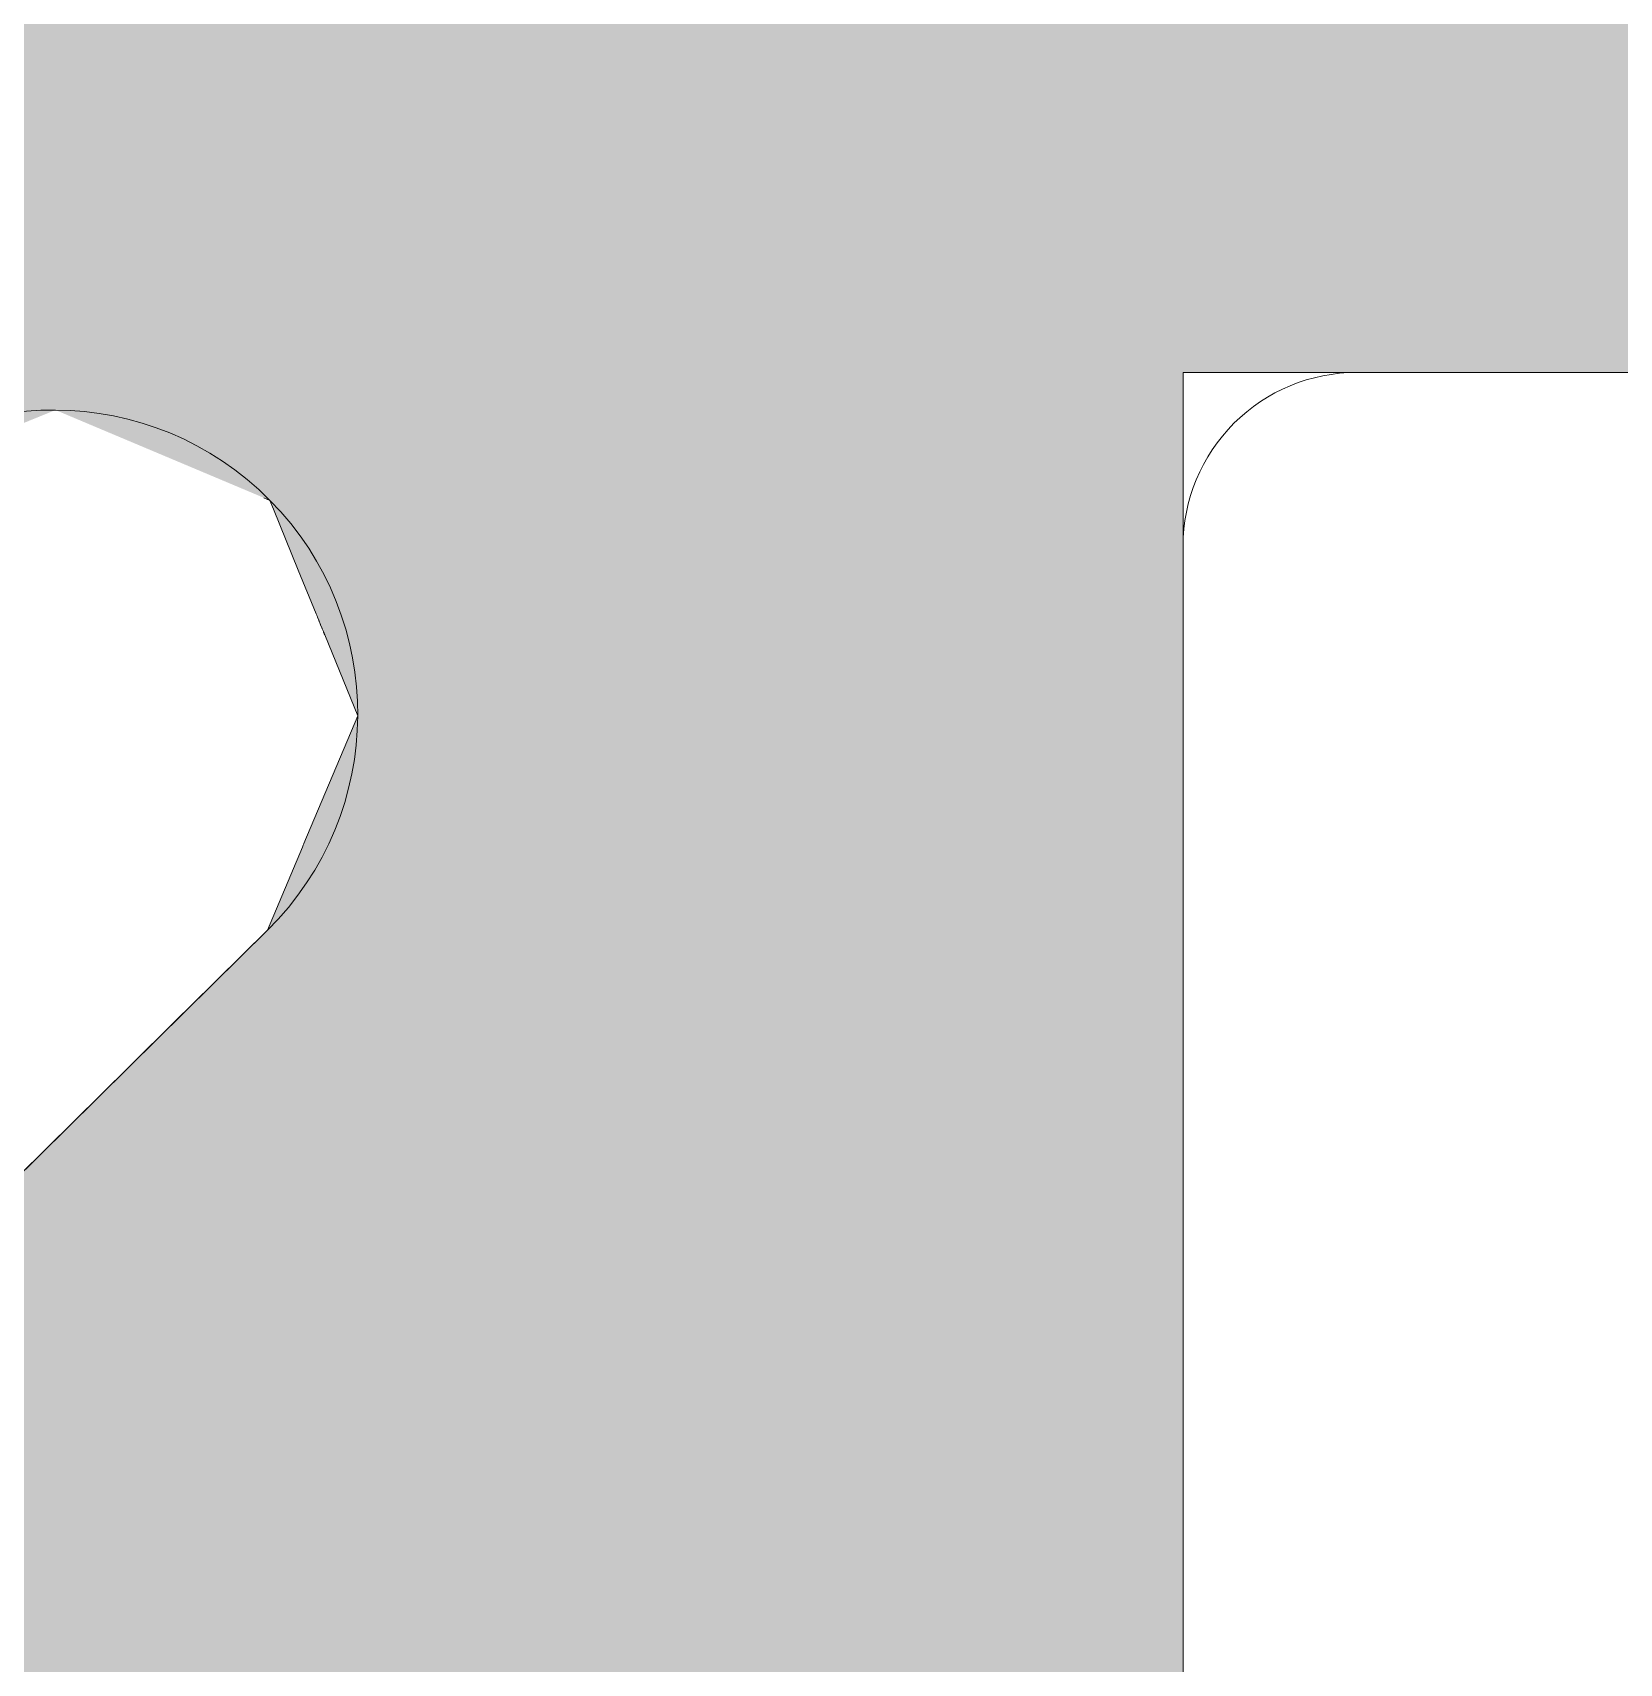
# Paper-space layout '1' of a CAD drawing. Header units: millimetres. Extents: x 1 to 31501, y 3 to 22278.
# Drawn here: x 16452.8 to 16510.8, y 2194.2 to 2253.8 of the extents above; entities that cross this region are included whole.
import ezdxf

# ---------------------------------------------------------------- set-up
doc = ezdxf.new("R2010")
doc.units = ezdxf.units.MM
doc.header["$MEASUREMENT"] = 0
doc.layers.add('NKB-LOGO', color=1, linetype='Continuous', lineweight=13)
doc.layers.add('NKB-SIGN', color=1, linetype='Continuous', lineweight=18)

# ---------------------------------------------------------------- blocks, each defined once
blk = doc.blocks.new('*U5')
at = {"layer": 'NKB-LOGO', "color": 1, "linetype": 'Continuous'}
for p, q in [((207.093, 190.399), (259.758, 190.399)), ((207.093, 190.399), (207.093, 190.12)), ((207.093, 190.12), (207.093, 189.966)), ((207.093, 189.966), (207.093, 188.956)), ((196.512, 188.956), (196.582, 188.926)), ((196.582, 188.926), (196.624, 188.825)), ((207.093, 188.956), (207.093, 188.926)), ((207.093, 188.926), (207.093, 188.825)), ((196.624, 188.825), (196.909, 188.124)), ((207.093, 188.825), (207.093, 188.124)), ((196.909, 188.124), (197.115, 187.619)), ((207.093, 188.124), (207.093, 187.619)), ((197.115, 187.619), (197.115, 187.619)), ((197.115, 187.619), (197.115, 187.619)), ((197.115, 187.619), (197.115, 187.619)), ((197.115, 187.619), (197.115, 187.619)), ((197.115, 187.619), (197.115, 187.618)), ((197.115, 187.618), (197.115, 187.618)), ((197.115, 187.618), (197.115, 187.618)), ((197.115, 187.618), (197.115, 187.618)), ((197.115, 187.618), (197.115, 187.618)), ((197.115, 187.618), (197.115, 187.618)), ((197.115, 187.618), (197.115, 187.618)), ((197.115, 187.618), (197.115, 187.618)), ((197.115, 187.618), (197.115, 187.618)), ((197.115, 187.618), (197.115, 187.618)), ((197.115, 187.618), (197.121, 187.603)), ((197.121, 187.603), (197.121, 187.603)), ((197.121, 187.603), (197.121, 187.603)), ((197.121, 187.603), (197.121, 187.603)), ((197.121, 187.603), (197.121, 187.603)), ((197.121, 187.603), (197.121, 187.602)), ((197.121, 187.602), (197.121, 187.602)), ((197.121, 187.602), (197.122, 187.602)), ((197.122, 187.602), (197.122, 187.601)), ((197.122, 187.601), (197.122, 187.601)), ((197.122, 187.601), (197.122, 187.601)), ((197.122, 187.601), (197.122, 187.6)), ((197.122, 187.6), (197.122, 187.6)), ((197.122, 187.6), (197.123, 187.599)), ((197.123, 187.599), (197.123, 187.599)), ((197.123, 187.599), (197.123, 187.599)), ((197.123, 187.599), (197.123, 187.599)), ((197.123, 187.599), (197.123, 187.599)), ((197.123, 187.599), (197.123, 187.599)), ((197.123, 187.599), (197.123, 187.599)), ((197.123, 187.599), (197.128, 187.587)), ((197.128, 187.587), (197.128, 187.586)), ((197.128, 187.586), (197.128, 187.585)), ((197.128, 187.585), (197.129, 187.585)), ((197.129, 187.585), (197.129, 187.584)), ((197.129, 187.584), (197.129, 187.584)), ((197.129, 187.584), (197.129, 187.584)), ((197.129, 187.584), (197.129, 187.584)), ((197.129, 187.584), (197.129, 187.584)), ((197.129, 187.584), (197.129, 187.584)), ((197.129, 187.584), (197.129, 187.584)), ((197.129, 187.584), (197.129, 187.583)), ((197.129, 187.583), (197.129, 187.583)), ((197.129, 187.583), (197.129, 187.583)), ((197.129, 187.583), (197.129, 187.583)), ((197.129, 187.583), (197.129, 187.583)), ((197.129, 187.583), (197.129, 187.583)), ((197.129, 187.583), (197.129, 187.583)), ((197.129, 187.583), (197.129, 187.583)), ((197.129, 187.583), (197.129, 187.583)), ((197.129, 187.583), (197.129, 187.583)), ((197.129, 187.583), (197.13, 187.582)), ((197.13, 187.582), (197.13, 187.582)), ((197.13, 187.582), (197.13, 187.582)), ((197.13, 187.582), (197.13, 187.582)), ((197.13, 187.582), (197.13, 187.581)), ((197.13, 187.581), (197.13, 187.581)), ((197.13, 187.581), (197.13, 187.581)), ((197.13, 187.581), (197.13, 187.58)), ((197.13, 187.58), (197.131, 187.58)), ((197.131, 187.58), (197.145, 187.545)), ((207.093, 187.619), (207.093, 187.619)), ((207.093, 187.619), (207.093, 187.619)), ((207.093, 187.619), (207.093, 187.619)), ((207.093, 187.619), (207.093, 187.619)), ((207.093, 187.619), (207.093, 187.618)), ((207.093, 187.618), (207.093, 187.618)), ((207.093, 187.618), (207.093, 187.618)), ((207.093, 187.618), (207.093, 187.618)), ((207.093, 187.618), (207.093, 187.618)), ((207.093, 187.618), (207.093, 187.618)), ((207.093, 187.618), (207.093, 187.618)), ((207.093, 187.618), (207.093, 187.618)), ((207.093, 187.618), (207.093, 187.618)), ((207.093, 187.618), (207.093, 187.618)), ((207.093, 187.618), (207.093, 187.603)), ((207.093, 187.603), (207.093, 187.603)), ((207.093, 187.603), (207.093, 187.603)), ((207.093, 187.603), (207.093, 187.603)), ((207.093, 187.603), (207.093, 187.603)), ((207.093, 187.603), (207.093, 187.602)), ((207.093, 187.602), (207.093, 187.602)), ((207.093, 187.602), (207.093, 187.602)), ((207.093, 187.602), (207.093, 187.601)), ((207.093, 187.601), (207.093, 187.601)), ((207.093, 187.601), (207.093, 187.601)), ((207.093, 187.601), (207.093, 187.6)), ((207.093, 187.6), (207.093, 187.6)), ((207.093, 187.6), (207.093, 187.599)), ((207.093, 187.599), (207.093, 187.599)), ((207.093, 187.599), (207.093, 187.599)), ((207.093, 187.599), (207.093, 187.599)), ((207.093, 187.599), (207.093, 187.599)), ((207.093, 187.599), (207.093, 187.599)), ((207.093, 187.599), (207.093, 187.599)), ((207.093, 187.599), (207.093, 187.587)), ((207.093, 187.587), (207.093, 187.586)), ((207.093, 187.586), (207.093, 187.585)), ((207.093, 187.585), (207.093, 187.585)), ((207.093, 187.585), (207.093, 187.584)), ((207.093, 187.584), (207.093, 187.584)), ((207.093, 187.584), (207.093, 187.584)), ((207.093, 187.584), (207.093, 187.584)), ((207.093, 187.584), (207.093, 187.584)), ((207.093, 187.584), (207.093, 187.584)), ((207.093, 187.584), (207.093, 187.584)), ((207.093, 187.584), (207.093, 187.583)), ((207.093, 187.583), (207.093, 187.583)), ((207.093, 187.583), (207.093, 187.583)), ((207.093, 187.583), (207.093, 187.583)), ((207.093, 187.583), (207.093, 187.583)), ((207.093, 187.583), (207.093, 187.583)), ((207.093, 187.583), (207.093, 187.583)), ((207.093, 187.583), (207.093, 187.583)), ((207.093, 187.583), (207.093, 187.583)), ((207.093, 187.583), (207.093, 187.583)), ((207.093, 187.583), (207.093, 187.582)), ((207.093, 187.582), (207.093, 187.582)), ((207.093, 187.582), (207.093, 187.582)), ((207.093, 187.582), (207.093, 187.582)), ((207.093, 187.582), (207.093, 187.581)), ((207.093, 187.581), (207.093, 187.581)), ((207.093, 187.581), (207.093, 187.581)), ((207.093, 187.581), (207.093, 187.58)), ((207.093, 187.58), (207.093, 187.58)), ((207.093, 187.58), (207.093, 187.545)), ((197.145, 187.545), (197.145, 187.545)), ((197.145, 187.545), (197.145, 187.545)), ((197.145, 187.545), (197.145, 187.545)), ((197.145, 187.545), (197.145, 187.544)), ((197.145, 187.544), (197.145, 187.544)), ((197.145, 187.544), (197.145, 187.544)), ((197.145, 187.544), (197.146, 187.542)), ((197.146, 187.542), (197.146, 187.542)), ((197.146, 187.542), (197.146, 187.541)), ((197.146, 187.541), (197.147, 187.54)), ((197.147, 187.54), (197.147, 187.539)), ((197.147, 187.539), (197.147, 187.538)), ((197.147, 187.538), (197.148, 187.537)), ((197.148, 187.537), (197.148, 187.536)), ((197.148, 187.536), (197.148, 187.536)), ((197.148, 187.536), (197.148, 187.536)), ((197.148, 187.536), (197.148, 187.536)), ((197.148, 187.536), (197.149, 187.535)), ((197.149, 187.535), (197.149, 187.534)), ((197.149, 187.534), (197.162, 187.504)), ((197.162, 187.504), (197.162, 187.502)), ((197.162, 187.502), (197.163, 187.501)), ((197.163, 187.501), (197.163, 187.501)), ((197.163, 187.501), (197.163, 187.501)), ((197.163, 187.501), (197.163, 187.5)), ((197.163, 187.5), (197.163, 187.499)), ((197.163, 187.499), (197.163, 187.499)), ((197.163, 187.499), (197.163, 187.499)), ((197.163, 187.499), (197.164, 187.498)), ((197.164, 187.498), (197.164, 187.498)), ((197.164, 187.498), (197.164, 187.498)), ((197.164, 187.498), (197.164, 187.498)), ((197.164, 187.498), (197.164, 187.498)), ((197.164, 187.498), (197.164, 187.498)), ((197.164, 187.498), (197.164, 187.498)), ((197.164, 187.498), (197.164, 187.497)), ((197.164, 187.497), (197.164, 187.497)), ((197.164, 187.497), (197.164, 187.497)), ((197.164, 187.497), (197.164, 187.497)), ((197.164, 187.497), (197.164, 187.497)), ((197.164, 187.497), (197.164, 187.497)), ((197.164, 187.497), (197.164, 187.497)), ((197.164, 187.497), (197.165, 187.496)), ((197.165, 187.496), (197.165, 187.496)), ((197.165, 187.496), (197.165, 187.495)), ((197.165, 187.495), (197.165, 187.495)), ((197.165, 187.495), (197.165, 187.495)), ((197.165, 187.495), (197.165, 187.495)), ((197.165, 187.495), (197.166, 187.493)), ((197.166, 187.493), (197.18, 187.46)), ((197.18, 187.46), (197.18, 187.459)), ((197.18, 187.459), (197.18, 187.459)), ((197.18, 187.459), (197.18, 187.459)), ((197.18, 187.459), (197.18, 187.459)), ((197.18, 187.459), (197.18, 187.459)), ((197.18, 187.459), (197.18, 187.458)), ((197.18, 187.458), (197.181, 187.457)), ((197.181, 187.457), (197.181, 187.456)), ((197.181, 187.456), (197.181, 187.456)), ((197.181, 187.456), (197.182, 187.454)), ((197.182, 187.454), (197.182, 187.453)), ((197.182, 187.453), (197.182, 187.453)), ((197.182, 187.453), (197.183, 187.451)), ((197.183, 187.451), (197.183, 187.451)), ((197.183, 187.451), (197.183, 187.451)), ((197.183, 187.451), (197.183, 187.451)), ((197.183, 187.451), (197.183, 187.45)), ((197.183, 187.45), (197.184, 187.449)), ((197.184, 187.449), (197.184, 187.448)), ((197.184, 187.448), (197.197, 187.417)), ((197.197, 187.417), (197.197, 187.416)), ((197.197, 187.416), (197.197, 187.415)), ((197.197, 187.415), (197.198, 187.415)), ((197.198, 187.415), (197.198, 187.415)), ((197.198, 187.415), (197.198, 187.414)), ((197.198, 187.414), (197.198, 187.414)), ((197.198, 187.414), (197.198, 187.414)), ((197.198, 187.414), (197.198, 187.414)), ((197.198, 187.414), (197.199, 187.413)), ((197.199, 187.413), (197.199, 187.413)), ((197.199, 187.413), (197.199, 187.413)), ((197.199, 187.413), (197.199, 187.412)), ((197.199, 187.412), (197.199, 187.412)), ((197.199, 187.412), (197.199, 187.412)), ((197.199, 187.412), (197.199, 187.412)), ((197.199, 187.412), (197.199, 187.412)), ((197.199, 187.412), (197.199, 187.412)), ((197.199, 187.412), (197.199, 187.412)), ((197.199, 187.412), (197.199, 187.412)), ((197.199, 187.412), (197.199, 187.412)), ((197.199, 187.412), (197.199, 187.412)), ((197.199, 187.412), (197.199, 187.412)), ((197.199, 187.412), (197.199, 187.411)), ((197.199, 187.411), (197.199, 187.411)), ((197.199, 187.411), (197.199, 187.411)), ((197.199, 187.411), (197.199, 187.411)), ((197.199, 187.411), (197.199, 187.411)), ((197.199, 187.411), (197.199, 187.411)), ((197.199, 187.411), (197.2, 187.409)), ((197.2, 187.409), (197.205, 187.396)), ((197.205, 187.396), (197.205, 187.396)), ((197.205, 187.396), (197.205, 187.396)), ((197.205, 187.396), (197.205, 187.396)), ((197.205, 187.396), (197.205, 187.396)), ((197.205, 187.396), (197.205, 187.396)), ((197.205, 187.396), (197.206, 187.396)), ((197.206, 187.396), (197.206, 187.395)), ((197.206, 187.395), (197.206, 187.395)), ((197.206, 187.395), (197.206, 187.395)), ((197.206, 187.395), (197.206, 187.394)), ((197.206, 187.394), (197.206, 187.394)), ((197.206, 187.394), (197.206, 187.393)), ((197.206, 187.393), (197.207, 187.393)), ((197.207, 187.393), (197.207, 187.393)), ((197.207, 187.393), (197.207, 187.393)), ((197.207, 187.393), (197.207, 187.393)), ((197.207, 187.393), (197.207, 187.392)), ((197.207, 187.392), (197.207, 187.391)), ((197.207, 187.391), (197.208, 187.39)), ((197.208, 187.39), (197.213, 187.377)), ((207.093, 187.545), (207.093, 187.545)), ((207.093, 187.545), (207.093, 187.545)), ((207.093, 187.545), (207.093, 187.545)), ((207.093, 187.545), (207.093, 187.544)), ((207.093, 187.544), (207.093, 187.544)), ((207.093, 187.544), (207.093, 187.544)), ((207.093, 187.544), (207.093, 187.542)), ((207.093, 187.542), (207.093, 187.542)), ((207.093, 187.542), (207.093, 187.541)), ((207.093, 187.541), (207.093, 187.54)), ((207.093, 187.54), (207.093, 187.539)), ((207.093, 187.539), (207.093, 187.538)), ((207.093, 187.538), (207.093, 187.537)), ((207.093, 187.537), (207.093, 187.536)), ((207.093, 187.536), (207.093, 187.536)), ((207.093, 187.536), (207.093, 187.536)), ((207.093, 187.536), (207.093, 187.536)), ((207.093, 187.536), (207.093, 187.535)), ((207.093, 187.535), (207.093, 187.534)), ((207.093, 187.534), (207.093, 187.504)), ((207.093, 187.504), (207.093, 187.502)), ((207.093, 187.502), (207.093, 187.501)), ((207.093, 187.501), (207.093, 187.501)), ((207.093, 187.501), (207.093, 187.501)), ((207.093, 187.501), (207.093, 187.5)), ((207.093, 187.5), (207.093, 187.499)), ((207.093, 187.499), (207.093, 187.499)), ((207.093, 187.499), (207.093, 187.499)), ((207.093, 187.499), (207.093, 187.498)), ((207.093, 187.498), (207.093, 187.498)), ((207.093, 187.498), (207.093, 187.498)), ((207.093, 187.498), (207.093, 187.498)), ((207.093, 187.498), (207.093, 187.498)), ((207.093, 187.498), (207.093, 187.498)), ((207.093, 187.498), (207.093, 187.498)), ((207.093, 187.498), (207.093, 187.497)), ((207.093, 187.497), (207.093, 187.497)), ((207.093, 187.497), (207.093, 187.497)), ((207.093, 187.497), (207.093, 187.497)), ((207.093, 187.497), (207.093, 187.497)), ((207.093, 187.497), (207.093, 187.497)), ((207.093, 187.497), (207.093, 187.497)), ((207.093, 187.497), (207.093, 187.496)), ((207.093, 187.496), (207.093, 187.496)), ((207.093, 187.496), (207.093, 187.495)), ((207.093, 187.495), (207.093, 187.495)), ((207.093, 187.495), (207.093, 187.495)), ((207.093, 187.495), (207.093, 187.495)), ((207.093, 187.495), (207.093, 187.493)), ((207.093, 187.493), (207.093, 187.46)), ((207.093, 187.46), (207.093, 187.459)), ((207.093, 187.459), (207.093, 187.459)), ((207.093, 187.459), (207.093, 187.459)), ((207.093, 187.459), (207.093, 187.459)), ((207.093, 187.459), (207.093, 187.459)), ((207.093, 187.459), (207.093, 187.458)), ((207.093, 187.458), (207.093, 187.457)), ((207.093, 187.457), (207.093, 187.456)), ((207.093, 187.456), (207.093, 187.456)), ((207.093, 187.456), (207.093, 187.454)), ((207.093, 187.454), (207.093, 187.453)), ((207.093, 187.453), (207.093, 187.453)), ((207.093, 187.453), (207.093, 187.451)), ((207.093, 187.451), (207.093, 187.451)), ((207.093, 187.451), (207.093, 187.451)), ((207.093, 187.451), (207.093, 187.451)), ((207.093, 187.451), (207.093, 187.45)), ((207.093, 187.45), (207.093, 187.449)), ((207.093, 187.449), (207.093, 187.448)), ((207.093, 187.448), (207.093, 187.417)), ((207.093, 187.417), (207.093, 187.416)), ((207.093, 187.416), (207.093, 187.415)), ((207.093, 187.415), (207.093, 187.415)), ((207.093, 187.415), (207.093, 187.415)), ((207.093, 187.415), (207.093, 187.414)), ((207.093, 187.414), (207.093, 187.414)), ((207.093, 187.414), (207.093, 187.414)), ((207.093, 187.414), (207.093, 187.414)), ((207.093, 187.414), (207.093, 187.413)), ((207.093, 187.413), (207.093, 187.413)), ((207.093, 187.413), (207.093, 187.413)), ((207.093, 187.413), (207.093, 187.412)), ((207.093, 187.412), (207.093, 187.412)), ((207.093, 187.412), (207.093, 187.412)), ((207.093, 187.412), (207.093, 187.412)), ((207.093, 187.412), (207.093, 187.412)), ((207.093, 187.412), (207.093, 187.412)), ((207.093, 187.412), (207.093, 187.412)), ((207.093, 187.412), (207.093, 187.412)), ((207.093, 187.412), (207.093, 187.412)), ((207.093, 187.412), (207.093, 187.412)), ((207.093, 187.412), (207.093, 187.412)), ((207.093, 187.412), (207.093, 187.411)), ((207.093, 187.411), (207.093, 187.411)), ((207.093, 187.411), (207.093, 187.411)), ((207.093, 187.411), (207.093, 187.411)), ((207.093, 187.411), (207.093, 187.411)), ((207.093, 187.411), (207.093, 187.411)), ((207.093, 187.411), (207.093, 187.409)), ((207.093, 187.409), (207.093, 187.396)), ((207.093, 187.396), (207.093, 187.396)), ((207.093, 187.396), (207.093, 187.396)), ((207.093, 187.396), (207.093, 187.396)), ((207.093, 187.396), (207.093, 187.396)), ((207.093, 187.396), (207.093, 187.396)), ((207.093, 187.396), (207.093, 187.396)), ((207.093, 187.396), (207.093, 187.395)), ((207.093, 187.395), (207.093, 187.395)), ((207.093, 187.395), (207.093, 187.395)), ((207.093, 187.395), (207.093, 187.394)), ((207.093, 187.394), (207.093, 187.394)), ((207.093, 187.394), (207.093, 187.393)), ((207.093, 187.393), (207.093, 187.393)), ((207.093, 187.393), (207.093, 187.393)), ((207.093, 187.393), (207.093, 187.393)), ((207.093, 187.393), (207.093, 187.393)), ((207.093, 187.393), (207.093, 187.392)), ((207.093, 187.392), (207.093, 187.391)), ((207.093, 187.391), (207.093, 187.39)), ((207.093, 187.39), (207.093, 187.377)), ((197.213, 187.377), (197.213, 187.377)), ((197.213, 187.377), (197.213, 187.377)), ((197.213, 187.377), (197.213, 187.377)), ((197.213, 187.377), (197.213, 187.377)), ((197.213, 187.377), (197.213, 187.377)), ((197.213, 187.377), (197.213, 187.377)), ((197.213, 187.377), (197.213, 187.377)), ((197.213, 187.377), (197.213, 187.377)), ((197.213, 187.377), (197.213, 187.377)), ((197.213, 187.377), (197.213, 187.377)), ((197.213, 187.377), (197.213, 187.377)), ((197.213, 187.377), (197.213, 187.377)), ((197.213, 187.377), (197.213, 187.377)), ((197.213, 187.377), (197.213, 187.377)), ((197.213, 187.377), (197.213, 187.377)), ((197.213, 187.377), (197.213, 187.377)), ((197.213, 187.377), (197.213, 187.377)), ((197.213, 187.377), (197.213, 187.377)), ((197.213, 187.377), (197.213, 187.377)), ((197.213, 187.377), (197.213, 187.377)), ((197.213, 187.377), (197.593, 186.445)), ((207.093, 187.377), (207.093, 187.377)), ((207.093, 187.377), (207.093, 187.377)), ((207.093, 187.377), (207.093, 187.377)), ((207.093, 187.377), (207.093, 187.377)), ((207.093, 187.377), (207.093, 187.377)), ((207.093, 187.377), (207.093, 187.377)), ((207.093, 187.377), (207.093, 187.377)), ((207.093, 187.377), (207.093, 187.377)), ((207.093, 187.377), (207.093, 187.377)), ((207.093, 187.377), (207.093, 187.377)), ((207.093, 187.377), (207.093, 187.377)), ((207.093, 187.377), (207.093, 187.377)), ((207.093, 187.377), (207.093, 187.377)), ((207.093, 187.377), (207.093, 187.377)), ((207.093, 187.377), (207.093, 187.377)), ((207.093, 187.377), (207.093, 187.377)), ((207.093, 187.377), (207.093, 187.377)), ((207.093, 187.377), (207.093, 187.377)), ((207.093, 187.377), (207.093, 187.377)), ((207.093, 187.377), (207.093, 187.377)), ((207.093, 187.377), (207.093, 186.445)), ((197.593, 186.445), (196.974, 184.977)), ((207.093, 186.445), (207.093, 184.977)), ((196.965, 184.955), (196.957, 184.935)), ((196.968, 184.962), (196.965, 184.955)), ((196.971, 184.97), (196.968, 184.962)), ((196.974, 184.977), (196.971, 184.97)), ((207.093, 184.977), (207.093, 184.97)), ((207.093, 184.97), (207.093, 184.962)), ((207.093, 184.962), (207.093, 184.955)), ((207.093, 184.955), (207.093, 184.935)), ((196.957, 184.935), (196.553, 183.976)), ((207.093, 184.935), (207.093, 183.976)), ((196.553, 183.976), (195.969, 183.399)), ((207.093, 183.976), (207.093, 183.399)), ((195.969, 183.399), (195.673, 183.107)), ((195.969, 183.399), (195.969, 183.399)), ((207.093, 183.399), (207.093, 183.399)), ((207.093, 183.399), (207.093, 183.107)), ((195.673, 183.107), (195.516, 182.952)), ((207.093, 183.107), (207.093, 182.952)), ((195.516, 182.952), (194.957, 182.399)), ((207.093, 182.952), (207.093, 182.399)), ((194.957, 182.399), (194.241, 181.692)), ((207.093, 182.399), (207.093, 181.692)), ((194.241, 181.692), (193.945, 181.399)), ((207.093, 181.692), (207.093, 181.399)), ((193.945, 181.399), (193.588, 181.046)), ((207.093, 181.399), (207.093, 181.046)), ((207.093, 181.046), (207.093, 179.435)), ((207.093, 179.435), (207.093, 178.504)), ((207.093, 178.504), (207.093, 178.235)), ((207.093, 178.235), (207.093, 178.089)), ((207.093, 178.089), (207.093, 178.088)), ((207.093, 178.088), (207.093, 177.735)), ((207.093, 177.735), (207.093, 169.183))]:
    blk.add_line(p, q, dxfattribs=at)
for points in [[(0, 724.25), (0, 190.435), (327.945, 190.435)], [(0, 190.435), (0, 190.399), (282.587, 190.399)], [(41.484, 190.399), (46.204, 190.399), (282.587, 190.399)], [(41.484, 190.399), (282.587, 190.399), (282.587, 190.399)], [(46.204, 190.399), (46.484, 190.12), (207.093, 190.12)], [(207.093, 190.399), (207.093, 190.399), (259.758, 190.399)], [(132.516, 190.12), (132.676, 189.966), (207.093, 189.966)], [(194.114, 189.966), (196.512, 188.956), (207.093, 188.956)], [(196.512, 188.956), (196.582, 188.926), (207.093, 188.926)], [(196.582, 188.926), (196.624, 188.825), (207.093, 188.825)], [(196.624, 188.825), (196.909, 188.124), (207.093, 188.124)], [(196.909, 188.124), (197.115, 187.619), (207.093, 187.619)], [(197.115, 187.619), (197.115, 187.619), (207.093, 187.619)], [(197.115, 187.619), (197.115, 187.619), (207.093, 187.619)], [(197.115, 187.619), (197.115, 187.619), (207.093, 187.619)], [(197.115, 187.619), (197.115, 187.619), (207.093, 187.619)], [(197.115, 187.619), (197.115, 187.618), (207.093, 187.618)], [(197.115, 187.618), (197.115, 187.618), (207.093, 187.618)], [(197.115, 187.618), (197.115, 187.618), (207.093, 187.618)], [(197.115, 187.618), (197.115, 187.618), (207.093, 187.618)], [(197.115, 187.618), (197.115, 187.618), (207.093, 187.618)], [(197.115, 187.618), (197.115, 187.618), (207.093, 187.618)], [(197.115, 187.618), (197.115, 187.618), (207.093, 187.618)], [(197.115, 187.618), (197.115, 187.618), (207.093, 187.618)], [(197.115, 187.618), (197.115, 187.618), (207.093, 187.618)], [(197.115, 187.618), (197.115, 187.618), (207.093, 187.618)], [(197.115, 187.618), (197.121, 187.603), (207.093, 187.603)], [(197.121, 187.603), (197.121, 187.603), (207.093, 187.603)], [(197.121, 187.603), (197.121, 187.603), (207.093, 187.603)], [(197.121, 187.603), (197.121, 187.603), (207.093, 187.603)], [(197.121, 187.603), (197.121, 187.603), (207.093, 187.603)], [(197.121, 187.603), (197.121, 187.602), (207.093, 187.602)], [(197.121, 187.602), (197.121, 187.602), (207.093, 187.602)], [(197.121, 187.602), (197.122, 187.602), (207.093, 187.602)], [(197.122, 187.602), (197.122, 187.601), (207.093, 187.601)], [(197.122, 187.601), (197.122, 187.601), (207.093, 187.601)], [(197.122, 187.601), (197.122, 187.601), (207.093, 187.601)], [(197.122, 187.601), (197.122, 187.6), (207.093, 187.6)], [(197.122, 187.6), (197.122, 187.6), (207.093, 187.6)], [(197.122, 187.6), (197.123, 187.599), (207.093, 187.599)], [(197.123, 187.599), (197.123, 187.599), (207.093, 187.599)], [(197.123, 187.599), (197.123, 187.599), (207.093, 187.599)], [(197.123, 187.599), (197.123, 187.599), (207.093, 187.599)], [(197.123, 187.599), (197.123, 187.599), (207.093, 187.599)], [(197.123, 187.599), (197.123, 187.599), (207.093, 187.599)], [(197.123, 187.599), (197.123, 187.599), (207.093, 187.599)], [(197.123, 187.599), (197.128, 187.587), (207.093, 187.587)], [(197.128, 187.587), (197.128, 187.586), (207.093, 187.586)], [(197.128, 187.586), (197.128, 187.585), (207.093, 187.585)], [(197.128, 187.585), (197.129, 187.585), (207.093, 187.585)], [(197.129, 187.585), (197.129, 187.584), (207.093, 187.584)], [(197.129, 187.584), (197.129, 187.584), (207.093, 187.584)], [(197.129, 187.584), (197.129, 187.584), (207.093, 187.584)], [(197.129, 187.584), (197.129, 187.584), (207.093, 187.584)], [(197.129, 187.584), (197.129, 187.584), (207.093, 187.584)], [(197.129, 187.584), (197.129, 187.584), (207.093, 187.584)], [(197.129, 187.584), (197.129, 187.584), (207.093, 187.584)], [(197.129, 187.584), (197.129, 187.583), (207.093, 187.583)], [(197.129, 187.583), (197.129, 187.583), (207.093, 187.583)], [(197.129, 187.583), (197.129, 187.583), (207.093, 187.583)], [(197.129, 187.583), (197.129, 187.583), (207.093, 187.583)], [(197.129, 187.583), (197.129, 187.583), (207.093, 187.583)], [(197.129, 187.583), (197.129, 187.583), (207.093, 187.583)], [(197.129, 187.583), (197.129, 187.583), (207.093, 187.583)], [(197.129, 187.583), (197.129, 187.583), (207.093, 187.583)], [(197.129, 187.583), (197.129, 187.583), (207.093, 187.583)], [(197.129, 187.583), (197.129, 187.583), (207.093, 187.583)], [(197.129, 187.583), (197.13, 187.582), (207.093, 187.582)], [(197.13, 187.582), (197.13, 187.582), (207.093, 187.582)], [(197.13, 187.582), (197.13, 187.582), (207.093, 187.582)], [(197.13, 187.582), (197.13, 187.582), (207.093, 187.582)], [(197.13, 187.582), (197.13, 187.581), (207.093, 187.581)], [(197.13, 187.581), (197.13, 187.581), (207.093, 187.581)], [(197.13, 187.581), (197.13, 187.581), (207.093, 187.581)], [(197.13, 187.581), (197.13, 187.58), (207.093, 187.58)], [(197.13, 187.58), (197.131, 187.58), (207.093, 187.58)], [(197.131, 187.58), (197.145, 187.545), (207.093, 187.545)], [(197.145, 187.545), (197.145, 187.545), (207.093, 187.545)], [(197.145, 187.545), (197.145, 187.545), (207.093, 187.545)], [(197.145, 187.545), (197.145, 187.545), (207.093, 187.545)], [(197.145, 187.545), (197.145, 187.544), (207.093, 187.544)], [(197.145, 187.544), (197.145, 187.544), (207.093, 187.544)], [(197.145, 187.544), (197.145, 187.544), (207.093, 187.544)], [(197.145, 187.544), (197.146, 187.542), (207.093, 187.542)], [(197.146, 187.542), (197.146, 187.542), (207.093, 187.542)], [(197.146, 187.542), (197.146, 187.541), (207.093, 187.541)], [(197.146, 187.541), (197.147, 187.54), (207.093, 187.54)], [(197.147, 187.54), (197.147, 187.539), (207.093, 187.539)], [(197.147, 187.539), (197.147, 187.538), (207.093, 187.538)], [(197.147, 187.538), (197.148, 187.537), (207.093, 187.537)], [(197.148, 187.537), (197.148, 187.536), (207.093, 187.536)], [(197.148, 187.536), (197.148, 187.536), (207.093, 187.536)], [(197.148, 187.536), (197.148, 187.536), (207.093, 187.536)], [(197.148, 187.536), (197.148, 187.536), (207.093, 187.536)], [(197.148, 187.536), (197.149, 187.535), (207.093, 187.535)], [(197.149, 187.535), (197.149, 187.534), (207.093, 187.534)], [(197.149, 187.534), (197.162, 187.504), (207.093, 187.504)], [(197.162, 187.504), (197.162, 187.502), (207.093, 187.502)], [(197.162, 187.502), (197.163, 187.501), (207.093, 187.501)], [(197.163, 187.501), (197.163, 187.501), (207.093, 187.501)], [(197.163, 187.501), (197.163, 187.501), (207.093, 187.501)], [(197.163, 187.501), (197.163, 187.5), (207.093, 187.5)], [(197.163, 187.5), (197.163, 187.499), (207.093, 187.499)], [(197.163, 187.499), (197.163, 187.499), (207.093, 187.499)], [(197.163, 187.499), (197.163, 187.499), (207.093, 187.499)], [(197.163, 187.499), (197.164, 187.498), (207.093, 187.498)], [(197.164, 187.498), (197.164, 187.498), (207.093, 187.498)], [(197.164, 187.498), (197.164, 187.498), (207.093, 187.498)], [(197.164, 187.498), (197.164, 187.498), (207.093, 187.498)], [(197.164, 187.498), (197.164, 187.498), (207.093, 187.498)], [(197.164, 187.498), (197.164, 187.498), (207.093, 187.498)], [(197.164, 187.498), (197.164, 187.498), (207.093, 187.498)], [(197.164, 187.498), (197.164, 187.497), (207.093, 187.497)], [(197.164, 187.497), (197.164, 187.497), (207.093, 187.497)], [(197.164, 187.497), (197.164, 187.497), (207.093, 187.497)], [(197.164, 187.497), (197.164, 187.497), (207.093, 187.497)], [(197.164, 187.497), (197.164, 187.497), (207.093, 187.497)], [(197.164, 187.497), (197.164, 187.497), (207.093, 187.497)], [(197.164, 187.497), (197.164, 187.497), (207.093, 187.497)], [(197.164, 187.497), (197.165, 187.496), (207.093, 187.496)], [(197.165, 187.496), (197.165, 187.496), (207.093, 187.496)], [(197.165, 187.496), (197.165, 187.495), (207.093, 187.495)], [(197.165, 187.495), (197.165, 187.495), (207.093, 187.495)], [(197.165, 187.495), (197.165, 187.495), (207.093, 187.495)], [(197.165, 187.495), (197.165, 187.495), (207.093, 187.495)], [(197.165, 187.495), (197.166, 187.493), (207.093, 187.493)], [(197.166, 187.493), (197.18, 187.46), (207.093, 187.46)], [(197.18, 187.46), (197.18, 187.459), (207.093, 187.459)], [(197.18, 187.459), (197.18, 187.459), (207.093, 187.459)], [(197.18, 187.459), (197.18, 187.459), (207.093, 187.459)], [(197.18, 187.459), (197.18, 187.459), (207.093, 187.459)], [(197.18, 187.459), (197.18, 187.459), (207.093, 187.459)], [(197.18, 187.459), (197.18, 187.458), (207.093, 187.458)], [(197.18, 187.458), (197.181, 187.457), (207.093, 187.457)], [(197.181, 187.457), (197.181, 187.456), (207.093, 187.456)], [(197.181, 187.456), (197.181, 187.456), (207.093, 187.456)], [(197.181, 187.456), (197.182, 187.454), (207.093, 187.454)], [(197.182, 187.454), (197.182, 187.453), (207.093, 187.453)], [(197.182, 187.453), (197.182, 187.453), (207.093, 187.453)], [(197.182, 187.453), (197.183, 187.451), (207.093, 187.451)], [(197.183, 187.451), (197.183, 187.451), (207.093, 187.451)], [(197.183, 187.451), (197.183, 187.451), (207.093, 187.451)], [(197.183, 187.451), (197.183, 187.451), (207.093, 187.451)], [(197.183, 187.451), (197.183, 187.45), (207.093, 187.45)], [(197.183, 187.45), (197.184, 187.449), (207.093, 187.449)], [(197.184, 187.449), (197.184, 187.448), (207.093, 187.448)], [(197.184, 187.448), (197.197, 187.417), (207.093, 187.417)], [(197.197, 187.417), (197.197, 187.416), (207.093, 187.416)], [(197.197, 187.416), (197.197, 187.415), (207.093, 187.415)], [(197.197, 187.415), (197.198, 187.415), (207.093, 187.415)], [(197.198, 187.415), (197.198, 187.415), (207.093, 187.415)], [(197.198, 187.415), (197.198, 187.414), (207.093, 187.414)], [(197.198, 187.414), (197.198, 187.414), (207.093, 187.414)], [(197.198, 187.414), (197.198, 187.414), (207.093, 187.414)], [(197.198, 187.414), (197.198, 187.414), (207.093, 187.414)], [(197.198, 187.414), (197.199, 187.413), (207.093, 187.413)], [(197.199, 187.413), (197.199, 187.413), (207.093, 187.413)], [(197.199, 187.413), (197.199, 187.413), (207.093, 187.413)], [(197.199, 187.413), (197.199, 187.412), (207.093, 187.412)], [(197.199, 187.412), (197.199, 187.412), (207.093, 187.412)], [(197.199, 187.412), (197.199, 187.412), (207.093, 187.412)], [(197.199, 187.412), (197.199, 187.412), (207.093, 187.412)], [(197.199, 187.412), (197.199, 187.412), (207.093, 187.412)], [(197.199, 187.412), (197.199, 187.412), (207.093, 187.412)], [(197.199, 187.412), (197.199, 187.412), (207.093, 187.412)], [(197.199, 187.412), (197.199, 187.412), (207.093, 187.412)], [(197.199, 187.412), (197.199, 187.412), (207.093, 187.412)], [(197.199, 187.412), (197.199, 187.412), (207.093, 187.412)], [(197.199, 187.412), (197.199, 187.412), (207.093, 187.412)], [(197.199, 187.412), (197.199, 187.411), (207.093, 187.411)], [(197.199, 187.411), (197.199, 187.411), (207.093, 187.411)], [(197.199, 187.411), (197.199, 187.411), (207.093, 187.411)], [(197.199, 187.411), (197.199, 187.411), (207.093, 187.411)], [(197.199, 187.411), (197.199, 187.411), (207.093, 187.411)], [(197.199, 187.411), (197.199, 187.411), (207.093, 187.411)], [(197.199, 187.411), (197.2, 187.409), (207.093, 187.409)], [(197.2, 187.409), (197.205, 187.396), (207.093, 187.396)], [(197.205, 187.396), (197.205, 187.396), (207.093, 187.396)], [(197.205, 187.396), (197.205, 187.396), (207.093, 187.396)], [(197.205, 187.396), (197.205, 187.396), (207.093, 187.396)], [(197.205, 187.396), (197.205, 187.396), (207.093, 187.396)], [(197.205, 187.396), (197.205, 187.396), (207.093, 187.396)], [(197.205, 187.396), (197.206, 187.396), (207.093, 187.396)], [(197.206, 187.396), (197.206, 187.395), (207.093, 187.395)], [(197.206, 187.395), (197.206, 187.395), (207.093, 187.395)], [(197.206, 187.395), (197.206, 187.395), (207.093, 187.395)], [(197.206, 187.395), (197.206, 187.394), (207.093, 187.394)], [(197.206, 187.394), (197.206, 187.394), (207.093, 187.394)], [(197.206, 187.394), (197.206, 187.393), (207.093, 187.393)], [(197.206, 187.393), (197.207, 187.393), (207.093, 187.393)], [(197.207, 187.393), (197.207, 187.393), (207.093, 187.393)], [(197.207, 187.393), (197.207, 187.393), (207.093, 187.393)], [(197.207, 187.393), (197.207, 187.393), (207.093, 187.393)], [(197.207, 187.393), (197.207, 187.392), (207.093, 187.392)], [(197.207, 187.392), (197.207, 187.391), (207.093, 187.391)], [(197.207, 187.391), (197.208, 187.39), (207.093, 187.39)], [(197.208, 187.39), (197.213, 187.377), (207.093, 187.377)], [(197.213, 187.377), (197.213, 187.377), (207.093, 187.377)], [(197.213, 187.377), (197.213, 187.377), (207.093, 187.377)], [(197.213, 187.377), (197.213, 187.377), (207.093, 187.377)], [(197.213, 187.377), (197.213, 187.377), (207.093, 187.377)], [(197.213, 187.377), (197.213, 187.377), (207.093, 187.377)], [(197.213, 187.377), (197.213, 187.377), (207.093, 187.377)], [(197.213, 187.377), (197.213, 187.377), (207.093, 187.377)], [(197.213, 187.377), (197.213, 187.377), (207.093, 187.377)], [(197.213, 187.377), (197.213, 187.377), (207.093, 187.377)], [(197.213, 187.377), (197.213, 187.377), (207.093, 187.377)], [(197.213, 187.377), (197.213, 187.377), (207.093, 187.377)], [(197.213, 187.377), (197.213, 187.377), (207.093, 187.377)], [(197.213, 187.377), (197.213, 187.377), (207.093, 187.377)], [(197.213, 187.377), (197.213, 187.377), (207.093, 187.377)], [(197.213, 187.377), (197.213, 187.377), (207.093, 187.377)], [(197.213, 187.377), (197.213, 187.377), (207.093, 187.377)], [(197.213, 187.377), (197.213, 187.377), (207.093, 187.377)], [(197.213, 187.377), (197.213, 187.377), (207.093, 187.377)], [(197.213, 187.377), (197.213, 187.377), (207.093, 187.377)], [(197.213, 187.377), (197.213, 187.377), (207.093, 187.377)], [(197.213, 187.377), (197.593, 186.445), (207.093, 186.445)], [(197.593, 186.445), (196.974, 184.977), (207.093, 184.977)], [(196.965, 184.955), (196.957, 184.935), (207.093, 184.935)], [(196.968, 184.962), (196.965, 184.955), (207.093, 184.955)], [(196.971, 184.97), (196.968, 184.962), (207.093, 184.962)], [(196.974, 184.977), (196.971, 184.97), (207.093, 184.97)], [(196.957, 184.935), (196.553, 183.976), (207.093, 183.976)], [(196.553, 183.976), (195.969, 183.399), (207.093, 183.399)], [(195.969, 183.399), (195.673, 183.107), (207.093, 183.107)], [(195.969, 183.399), (195.969, 183.399), (207.093, 183.399)], [(195.969, 183.399), (207.093, 183.399), (207.093, 183.399)], [(195.673, 183.107), (195.516, 182.952), (207.093, 182.952)], [(195.516, 182.952), (194.957, 182.399), (207.093, 182.399)], [(194.957, 182.399), (194.241, 181.692), (207.093, 181.692)], [(194.241, 181.692), (193.945, 181.399), (207.093, 181.399)], [(193.945, 181.399), (193.588, 181.046), (207.093, 181.046)], [(193.588, 181.046), (191.957, 179.435), (207.093, 179.435)], [(191.957, 179.435), (191.014, 178.504), (207.093, 178.504)], [(191.014, 178.504), (190.742, 178.235), (207.093, 178.235)], [(190.742, 178.235), (190.594, 178.089), (207.093, 178.089)], [(190.594, 178.088), (190.236, 177.735), (207.093, 177.735)], [(190.594, 178.089), (190.594, 178.088), (207.093, 178.088)], [(190.236, 177.735), (181.581, 169.183), (207.093, 169.183)]]:
    blk.add_solid(points, dxfattribs=at)
at = {"layer": 'NKB-LOGO', "color": 1, "linetype": 'Continuous', "extrusion": (0, 0, -1)}
for points in [[(0, 724.25), (-327.945, 724.25), (-327.945, 190.435)], [(0, 190.435), (-282.674, 190.435), (-282.587, 190.399)], [(-46.204, 190.399), (-207.093, 190.399), (-207.093, 190.12)], [(-132.516, 190.12), (-207.093, 190.12), (-207.093, 189.966)], [(-132.676, 189.966), (-194.114, 189.966), (-191.633, 188.956)], [(-194.114, 189.966), (-207.093, 189.966), (-207.093, 188.956)], [(-196.512, 188.956), (-207.093, 188.956), (-207.093, 188.926)], [(-196.582, 188.926), (-207.093, 188.926), (-207.093, 188.825)], [(-196.624, 188.825), (-207.093, 188.825), (-207.093, 188.124)], [(-196.909, 188.124), (-207.093, 188.124), (-207.093, 187.619)], [(-197.115, 187.619), (-207.093, 187.619), (-207.093, 187.619)], [(-197.115, 187.619), (-207.093, 187.619), (-207.093, 187.619)], [(-197.115, 187.619), (-207.093, 187.619), (-207.093, 187.619)], [(-197.115, 187.619), (-207.093, 187.619), (-207.093, 187.619)], [(-197.115, 187.619), (-207.093, 187.619), (-207.093, 187.618)], [(-197.115, 187.618), (-207.093, 187.618), (-207.093, 187.618)], [(-197.115, 187.618), (-207.093, 187.618), (-207.093, 187.618)], [(-197.115, 187.618), (-207.093, 187.618), (-207.093, 187.618)], [(-197.115, 187.618), (-207.093, 187.618), (-207.093, 187.618)], [(-197.115, 187.618), (-207.093, 187.618), (-207.093, 187.618)], [(-197.115, 187.618), (-207.093, 187.618), (-207.093, 187.618)], [(-197.115, 187.618), (-207.093, 187.618), (-207.093, 187.618)], [(-197.115, 187.618), (-207.093, 187.618), (-207.093, 187.618)], [(-197.115, 187.618), (-207.093, 187.618), (-207.093, 187.618)], [(-197.115, 187.618), (-207.093, 187.618), (-207.093, 187.603)], [(-197.121, 187.603), (-207.093, 187.603), (-207.093, 187.603)], [(-197.121, 187.603), (-207.093, 187.603), (-207.093, 187.603)], [(-197.121, 187.603), (-207.093, 187.603), (-207.093, 187.603)], [(-197.121, 187.603), (-207.093, 187.603), (-207.093, 187.603)], [(-197.121, 187.603), (-207.093, 187.603), (-207.093, 187.602)], [(-197.121, 187.602), (-207.093, 187.602), (-207.093, 187.602)], [(-197.121, 187.602), (-207.093, 187.602), (-207.093, 187.602)], [(-197.122, 187.602), (-207.093, 187.602), (-207.093, 187.601)], [(-197.122, 187.601), (-207.093, 187.601), (-207.093, 187.601)], [(-197.122, 187.601), (-207.093, 187.601), (-207.093, 187.601)], [(-197.122, 187.601), (-207.093, 187.601), (-207.093, 187.6)], [(-197.122, 187.6), (-207.093, 187.6), (-207.093, 187.6)], [(-197.122, 187.6), (-207.093, 187.6), (-207.093, 187.599)], [(-197.123, 187.599), (-207.093, 187.599), (-207.093, 187.599)], [(-197.123, 187.599), (-207.093, 187.599), (-207.093, 187.599)], [(-197.123, 187.599), (-207.093, 187.599), (-207.093, 187.599)], [(-197.123, 187.599), (-207.093, 187.599), (-207.093, 187.599)], [(-197.123, 187.599), (-207.093, 187.599), (-207.093, 187.599)], [(-197.123, 187.599), (-207.093, 187.599), (-207.093, 187.599)], [(-197.123, 187.599), (-207.093, 187.599), (-207.093, 187.587)], [(-197.128, 187.587), (-207.093, 187.587), (-207.093, 187.586)], [(-197.128, 187.586), (-207.093, 187.586), (-207.093, 187.585)], [(-197.128, 187.585), (-207.093, 187.585), (-207.093, 187.585)], [(-197.129, 187.585), (-207.093, 187.585), (-207.093, 187.584)], [(-197.129, 187.584), (-207.093, 187.584), (-207.093, 187.584)], [(-197.129, 187.584), (-207.093, 187.584), (-207.093, 187.584)], [(-197.129, 187.584), (-207.093, 187.584), (-207.093, 187.584)], [(-197.129, 187.584), (-207.093, 187.584), (-207.093, 187.584)], [(-197.129, 187.584), (-207.093, 187.584), (-207.093, 187.584)], [(-197.129, 187.584), (-207.093, 187.584), (-207.093, 187.584)], [(-197.129, 187.584), (-207.093, 187.584), (-207.093, 187.583)], [(-197.129, 187.583), (-207.093, 187.583), (-207.093, 187.583)], [(-197.129, 187.583), (-207.093, 187.583), (-207.093, 187.583)], [(-197.129, 187.583), (-207.093, 187.583), (-207.093, 187.583)], [(-197.129, 187.583), (-207.093, 187.583), (-207.093, 187.583)], [(-197.129, 187.583), (-207.093, 187.583), (-207.093, 187.583)], [(-197.129, 187.583), (-207.093, 187.583), (-207.093, 187.583)], [(-197.129, 187.583), (-207.093, 187.583), (-207.093, 187.583)], [(-197.129, 187.583), (-207.093, 187.583), (-207.093, 187.583)], [(-197.129, 187.583), (-207.093, 187.583), (-207.093, 187.583)], [(-197.129, 187.583), (-207.093, 187.583), (-207.093, 187.582)], [(-197.13, 187.582), (-207.093, 187.582), (-207.093, 187.582)], [(-197.13, 187.582), (-207.093, 187.582), (-207.093, 187.582)], [(-197.13, 187.582), (-207.093, 187.582), (-207.093, 187.582)], [(-197.13, 187.582), (-207.093, 187.582), (-207.093, 187.581)], [(-197.13, 187.581), (-207.093, 187.581), (-207.093, 187.581)], [(-197.13, 187.581), (-207.093, 187.581), (-207.093, 187.581)], [(-197.13, 187.581), (-207.093, 187.581), (-207.093, 187.58)], [(-197.13, 187.58), (-207.093, 187.58), (-207.093, 187.58)], [(-197.131, 187.58), (-207.093, 187.58), (-207.093, 187.545)], [(-197.145, 187.545), (-207.093, 187.545), (-207.093, 187.545)], [(-197.145, 187.545), (-207.093, 187.545), (-207.093, 187.545)], [(-197.145, 187.545), (-207.093, 187.545), (-207.093, 187.545)], [(-197.145, 187.545), (-207.093, 187.545), (-207.093, 187.544)], [(-197.145, 187.544), (-207.093, 187.544), (-207.093, 187.544)], [(-197.145, 187.544), (-207.093, 187.544), (-207.093, 187.544)], [(-197.145, 187.544), (-207.093, 187.544), (-207.093, 187.542)], [(-197.146, 187.542), (-207.093, 187.542), (-207.093, 187.542)], [(-197.146, 187.542), (-207.093, 187.542), (-207.093, 187.541)], [(-197.146, 187.541), (-207.093, 187.541), (-207.093, 187.54)], [(-197.147, 187.54), (-207.093, 187.54), (-207.093, 187.539)], [(-197.147, 187.539), (-207.093, 187.539), (-207.093, 187.538)], [(-197.147, 187.538), (-207.093, 187.538), (-207.093, 187.537)], [(-197.148, 187.537), (-207.093, 187.537), (-207.093, 187.536)], [(-197.148, 187.536), (-207.093, 187.536), (-207.093, 187.536)], [(-197.148, 187.536), (-207.093, 187.536), (-207.093, 187.536)], [(-197.148, 187.536), (-207.093, 187.536), (-207.093, 187.536)], [(-197.148, 187.536), (-207.093, 187.536), (-207.093, 187.535)], [(-197.149, 187.535), (-207.093, 187.535), (-207.093, 187.534)], [(-197.149, 187.534), (-207.093, 187.534), (-207.093, 187.504)], [(-197.162, 187.504), (-207.093, 187.504), (-207.093, 187.502)], [(-197.162, 187.502), (-207.093, 187.502), (-207.093, 187.501)], [(-197.163, 187.501), (-207.093, 187.501), (-207.093, 187.501)], [(-197.163, 187.501), (-207.093, 187.501), (-207.093, 187.501)], [(-197.163, 187.501), (-207.093, 187.501), (-207.093, 187.5)], [(-197.163, 187.5), (-207.093, 187.5), (-207.093, 187.499)], [(-197.163, 187.499), (-207.093, 187.499), (-207.093, 187.499)], [(-197.163, 187.499), (-207.093, 187.499), (-207.093, 187.499)], [(-197.163, 187.499), (-207.093, 187.499), (-207.093, 187.498)], [(-197.164, 187.498), (-207.093, 187.498), (-207.093, 187.498)], [(-197.164, 187.498), (-207.093, 187.498), (-207.093, 187.498)], [(-197.164, 187.498), (-207.093, 187.498), (-207.093, 187.498)], [(-197.164, 187.498), (-207.093, 187.498), (-207.093, 187.498)], [(-197.164, 187.498), (-207.093, 187.498), (-207.093, 187.498)], [(-197.164, 187.498), (-207.093, 187.498), (-207.093, 187.498)], [(-197.164, 187.498), (-207.093, 187.498), (-207.093, 187.497)], [(-197.164, 187.497), (-207.093, 187.497), (-207.093, 187.497)], [(-197.164, 187.497), (-207.093, 187.497), (-207.093, 187.497)], [(-197.164, 187.497), (-207.093, 187.497), (-207.093, 187.497)], [(-197.164, 187.497), (-207.093, 187.497), (-207.093, 187.497)], [(-197.164, 187.497), (-207.093, 187.497), (-207.093, 187.497)], [(-197.164, 187.497), (-207.093, 187.497), (-207.093, 187.497)], [(-197.164, 187.497), (-207.093, 187.497), (-207.093, 187.496)], [(-197.165, 187.496), (-207.093, 187.496), (-207.093, 187.496)], [(-197.165, 187.496), (-207.093, 187.496), (-207.093, 187.495)], [(-197.165, 187.495), (-207.093, 187.495), (-207.093, 187.495)], [(-197.165, 187.495), (-207.093, 187.495), (-207.093, 187.495)], [(-197.165, 187.495), (-207.093, 187.495), (-207.093, 187.495)], [(-197.165, 187.495), (-207.093, 187.495), (-207.093, 187.493)], [(-197.166, 187.493), (-207.093, 187.493), (-207.093, 187.46)], [(-197.18, 187.46), (-207.093, 187.46), (-207.093, 187.459)], [(-197.18, 187.459), (-207.093, 187.459), (-207.093, 187.459)], [(-197.18, 187.459), (-207.093, 187.459), (-207.093, 187.459)], [(-197.18, 187.459), (-207.093, 187.459), (-207.093, 187.459)], [(-197.18, 187.459), (-207.093, 187.459), (-207.093, 187.459)], [(-197.18, 187.459), (-207.093, 187.459), (-207.093, 187.458)], [(-197.18, 187.458), (-207.093, 187.458), (-207.093, 187.457)], [(-197.181, 187.457), (-207.093, 187.457), (-207.093, 187.456)], [(-197.181, 187.456), (-207.093, 187.456), (-207.093, 187.456)], [(-197.181, 187.456), (-207.093, 187.456), (-207.093, 187.454)], [(-197.182, 187.454), (-207.093, 187.454), (-207.093, 187.453)], [(-197.182, 187.453), (-207.093, 187.453), (-207.093, 187.453)], [(-197.182, 187.453), (-207.093, 187.453), (-207.093, 187.451)], [(-197.183, 187.451), (-207.093, 187.451), (-207.093, 187.451)], [(-197.183, 187.451), (-207.093, 187.451), (-207.093, 187.451)], [(-197.183, 187.451), (-207.093, 187.451), (-207.093, 187.451)], [(-197.183, 187.451), (-207.093, 187.451), (-207.093, 187.45)], [(-197.183, 187.45), (-207.093, 187.45), (-207.093, 187.449)], [(-197.184, 187.449), (-207.093, 187.449), (-207.093, 187.448)], [(-197.184, 187.448), (-207.093, 187.448), (-207.093, 187.417)], [(-197.197, 187.417), (-207.093, 187.417), (-207.093, 187.416)], [(-197.197, 187.416), (-207.093, 187.416), (-207.093, 187.415)], [(-197.197, 187.415), (-207.093, 187.415), (-207.093, 187.415)], [(-197.198, 187.415), (-207.093, 187.415), (-207.093, 187.415)], [(-197.198, 187.415), (-207.093, 187.415), (-207.093, 187.414)], [(-197.198, 187.414), (-207.093, 187.414), (-207.093, 187.414)], [(-197.198, 187.414), (-207.093, 187.414), (-207.093, 187.414)], [(-197.198, 187.414), (-207.093, 187.414), (-207.093, 187.414)], [(-197.198, 187.414), (-207.093, 187.414), (-207.093, 187.413)], [(-197.199, 187.413), (-207.093, 187.413), (-207.093, 187.413)], [(-197.199, 187.413), (-207.093, 187.413), (-207.093, 187.413)], [(-197.199, 187.413), (-207.093, 187.413), (-207.093, 187.412)], [(-197.199, 187.412), (-207.093, 187.412), (-207.093, 187.412)], [(-197.199, 187.412), (-207.093, 187.412), (-207.093, 187.412)], [(-197.199, 187.412), (-207.093, 187.412), (-207.093, 187.412)], [(-197.199, 187.412), (-207.093, 187.412), (-207.093, 187.412)], [(-197.199, 187.412), (-207.093, 187.412), (-207.093, 187.412)], [(-197.199, 187.412), (-207.093, 187.412), (-207.093, 187.412)], [(-197.199, 187.412), (-207.093, 187.412), (-207.093, 187.412)], [(-197.199, 187.412), (-207.093, 187.412), (-207.093, 187.412)], [(-197.199, 187.412), (-207.093, 187.412), (-207.093, 187.412)], [(-197.199, 187.412), (-207.093, 187.412), (-207.093, 187.412)], [(-197.199, 187.412), (-207.093, 187.412), (-207.093, 187.411)], [(-197.199, 187.411), (-207.093, 187.411), (-207.093, 187.411)], [(-197.199, 187.411), (-207.093, 187.411), (-207.093, 187.411)], [(-197.199, 187.411), (-207.093, 187.411), (-207.093, 187.411)], [(-197.199, 187.411), (-207.093, 187.411), (-207.093, 187.411)], [(-197.199, 187.411), (-207.093, 187.411), (-207.093, 187.411)], [(-197.199, 187.411), (-207.093, 187.411), (-207.093, 187.409)], [(-197.2, 187.409), (-207.093, 187.409), (-207.093, 187.396)], [(-197.205, 187.396), (-207.093, 187.396), (-207.093, 187.396)], [(-197.205, 187.396), (-207.093, 187.396), (-207.093, 187.396)], [(-197.205, 187.396), (-207.093, 187.396), (-207.093, 187.396)], [(-197.205, 187.396), (-207.093, 187.396), (-207.093, 187.396)], [(-197.205, 187.396), (-207.093, 187.396), (-207.093, 187.396)], [(-197.205, 187.396), (-207.093, 187.396), (-207.093, 187.396)], [(-197.206, 187.396), (-207.093, 187.396), (-207.093, 187.395)], [(-197.206, 187.395), (-207.093, 187.395), (-207.093, 187.395)], [(-197.206, 187.395), (-207.093, 187.395), (-207.093, 187.395)], [(-197.206, 187.395), (-207.093, 187.395), (-207.093, 187.394)], [(-197.206, 187.394), (-207.093, 187.394), (-207.093, 187.394)], [(-197.206, 187.394), (-207.093, 187.394), (-207.093, 187.393)], [(-197.206, 187.393), (-207.093, 187.393), (-207.093, 187.393)], [(-197.207, 187.393), (-207.093, 187.393), (-207.093, 187.393)], [(-197.207, 187.393), (-207.093, 187.393), (-207.093, 187.393)], [(-197.207, 187.393), (-207.093, 187.393), (-207.093, 187.393)], [(-197.207, 187.393), (-207.093, 187.393), (-207.093, 187.392)], [(-197.207, 187.392), (-207.093, 187.392), (-207.093, 187.391)], [(-197.207, 187.391), (-207.093, 187.391), (-207.093, 187.39)], [(-197.208, 187.39), (-207.093, 187.39), (-207.093, 187.377)], [(-197.213, 187.377), (-207.093, 187.377), (-207.093, 187.377)], [(-197.213, 187.377), (-207.093, 187.377), (-207.093, 187.377)], [(-197.213, 187.377), (-207.093, 187.377), (-207.093, 187.377)], [(-197.213, 187.377), (-207.093, 187.377), (-207.093, 187.377)], [(-197.213, 187.377), (-207.093, 187.377), (-207.093, 187.377)], [(-197.213, 187.377), (-207.093, 187.377), (-207.093, 187.377)], [(-197.213, 187.377), (-207.093, 187.377), (-207.093, 187.377)], [(-197.213, 187.377), (-207.093, 187.377), (-207.093, 187.377)], [(-197.213, 187.377), (-207.093, 187.377), (-207.093, 187.377)], [(-197.213, 187.377), (-207.093, 187.377), (-207.093, 187.377)], [(-197.213, 187.377), (-207.093, 187.377), (-207.093, 187.377)], [(-197.213, 187.377), (-207.093, 187.377), (-207.093, 187.377)], [(-197.213, 187.377), (-207.093, 187.377), (-207.093, 187.377)], [(-197.213, 187.377), (-207.093, 187.377), (-207.093, 187.377)], [(-197.213, 187.377), (-207.093, 187.377), (-207.093, 187.377)], [(-197.213, 187.377), (-207.093, 187.377), (-207.093, 187.377)], [(-197.213, 187.377), (-207.093, 187.377), (-207.093, 187.377)], [(-197.213, 187.377), (-207.093, 187.377), (-207.093, 187.377)], [(-197.213, 187.377), (-207.093, 187.377), (-207.093, 187.377)], [(-197.213, 187.377), (-207.093, 187.377), (-207.093, 187.377)], [(-197.213, 187.377), (-207.093, 187.377), (-207.093, 186.445)], [(-197.593, 186.445), (-207.093, 186.445), (-207.093, 184.977)], [(-196.965, 184.955), (-207.093, 184.955), (-207.093, 184.935)], [(-196.968, 184.962), (-207.093, 184.962), (-207.093, 184.955)], [(-196.971, 184.97), (-207.093, 184.97), (-207.093, 184.962)], [(-196.974, 184.977), (-207.093, 184.977), (-207.093, 184.97)], [(-196.957, 184.935), (-207.093, 184.935), (-207.093, 183.976)], [(-196.553, 183.976), (-207.093, 183.976), (-207.093, 183.399)], [(-195.969, 183.399), (-207.093, 183.399), (-207.093, 183.107)], [(-195.673, 183.107), (-207.093, 183.107), (-207.093, 182.952)], [(-195.516, 182.952), (-207.093, 182.952), (-207.093, 182.399)], [(-194.957, 182.399), (-207.093, 182.399), (-207.093, 181.692)], [(-194.241, 181.692), (-207.093, 181.692), (-207.093, 181.399)], [(-193.945, 181.399), (-207.093, 181.399), (-207.093, 181.046)], [(-193.588, 181.046), (-207.093, 181.046), (-207.093, 179.435)], [(-191.957, 179.435), (-207.093, 179.435), (-207.093, 178.504)], [(-191.014, 178.504), (-207.093, 178.504), (-207.093, 178.235)], [(-190.742, 178.235), (-207.093, 178.235), (-207.093, 178.089)], [(-190.594, 178.089), (-207.093, 178.089), (-207.093, 178.088)], [(-190.594, 178.088), (-207.093, 178.088), (-207.093, 177.735)], [(-190.236, 177.735), (-207.093, 177.735), (-207.093, 169.183)]]:
    blk.add_solid(points, dxfattribs=at)
blk = doc.blocks.new('22222')
at = {"layer": 'NKB-LOGO', "color": 1}
blk.add_lwpolyline([(196.458, 126.11, -0.904336), (191.479, 121.19), (162.597, 150.424), (132.794, 120.977, -0.197357), (131.389, 120.399), (129.58, 120.399, -0.414214), (127.58, 122.399), (127.58, 188.124, -0.650107), (134.58, 188.124), (134.58, 133.779, 0.666016), (135.432, 133.423), (191.633, 188.956, -1), (196.553, 183.976), (167.576, 155.344), (196.458, 126.11)], format="xyb", dxfattribs=at)
blk.add_lwpolyline([(259.758, 190.399), (209.093, 190.399, 0.414214), (207.093, 188.399), (207.093, 122.399, 0.414214), (209.093, 120.399), (259.786, 120.399, 0.694461), (268.805, 155.326, 0.690518)], format="xyb", close=True, dxfattribs=at)
at = {"layer": 'NKB-LOGO', "color": 1, "linetype": 'Continuous'}
blk.add_blockref('*U5', (0, 0), dxfattribs=at)

psp = doc.layouts.new('1')

# ---------------------------------------------------------------- block references
at = {"layer": 'NKB-SIGN', "xscale": 3.176814373185165, "yscale": 3.176814373185165, "zscale": 3.176814373185165}
psp.add_blockref('22222', (15836.955, 1636.548), dxfattribs=at)

doc.saveas('drawing.dxf')
